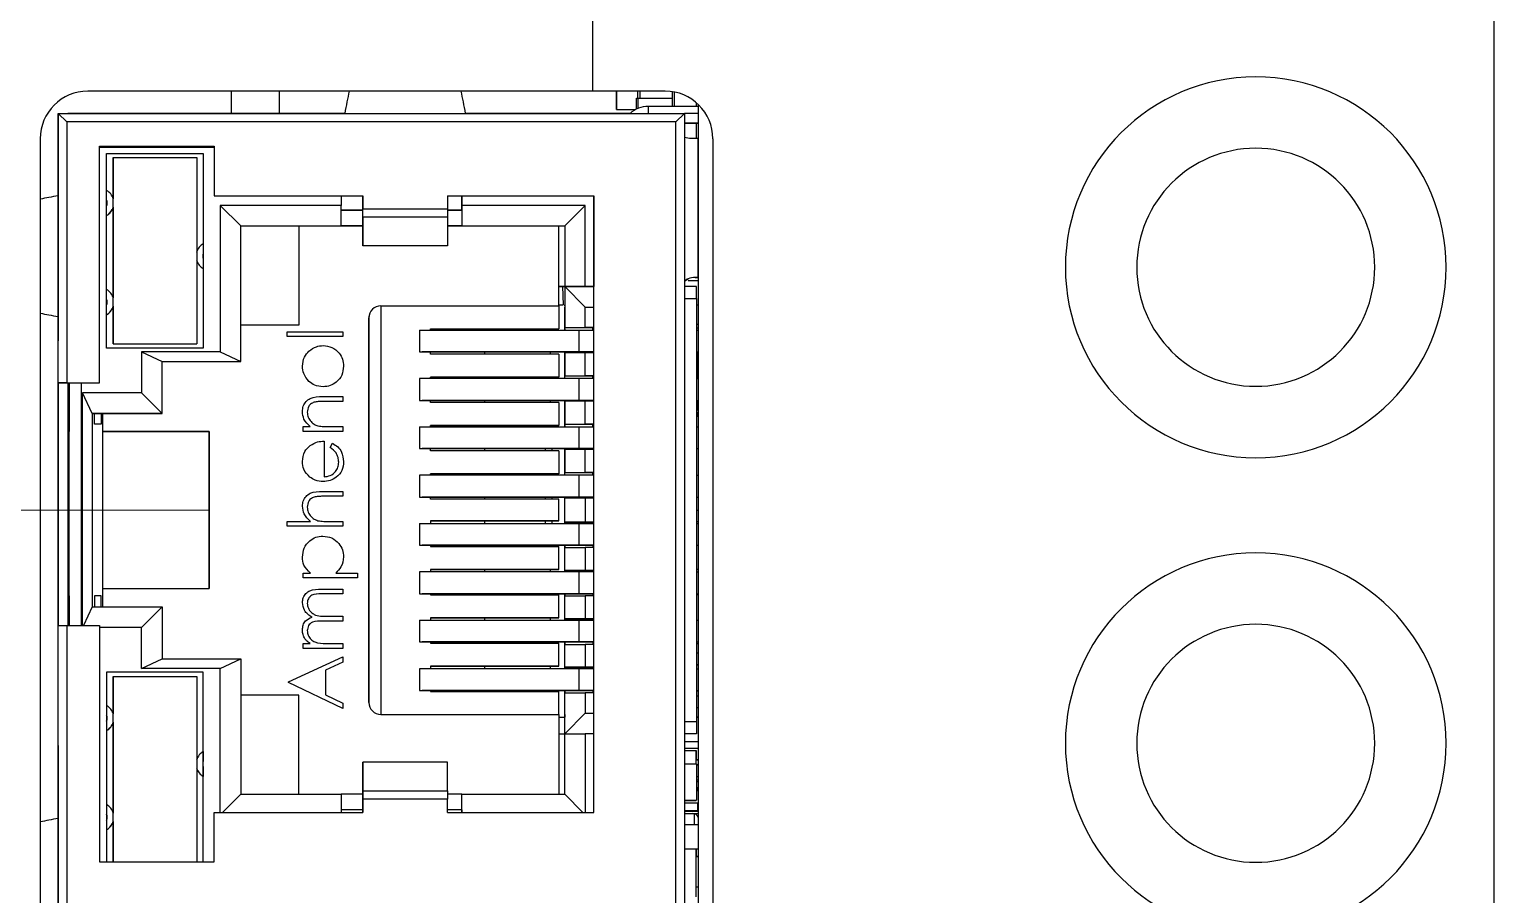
# Model space of a CAD drawing. Header units: millimetres. Extents: x 30 to 188, y 44 to 252.
# Drawn here: x 156.83 to 187.6, y 168.28 to 186.46 of the extents above; entities that cross this region are included whole.
import ezdxf

# ---------------------------------------------------------------- set-up
doc = ezdxf.new("R2010")
doc.units = ezdxf.units.MM

msp = doc.modelspace()

# ---------------------------------------------------------------- linework, layer by layer
at = {"color": 7, "linetype": 'Continuous', "lineweight": 25}
for p, q in [((187.596, 236.456), (187.596, 116.456)), ((168.667, 185.156), (168.667, 210.881)), ((168.667, 185.156), (158.056, 185.156)), ((162.076, 185.156), (162.076, 184.687)), ((170.188, 185.156), (168.667, 185.156)), ((169.166, 185.156), (169.166, 184.771)), ((169.166, 184.771), (169.166, 185.156)), ((169.586, 184.781), (169.586, 185.006)), ((169.586, 185.006), (169.616, 185.006)), ((169.616, 185.006), (169.616, 185.156)), ((169.616, 185.006), (170.336, 185.006)), ((170.336, 185.145), (170.336, 184.837)), ((157.434, 179.032), (157.434, 184.687)), ((157.434, 184.687), (157.612, 184.509)), ((157.434, 184.687), (170.592, 184.687)), ((157.434, 184.687), (157.434, 183.036)), ((157.434, 184.687), (157.434, 184.687)), ((163.454, 184.687), (157.638, 184.687)), ((157.663, 184.687), (157.663, 184.687)), ((163.073, 184.687), (163.454, 184.687)), ((163.454, 184.687), (163.454, 184.687)), ((165.994, 184.687), (166.578, 184.687)), ((169.449, 184.687), (165.994, 184.687)), ((169.166, 184.771), (169.166, 184.771)), ((169.166, 184.771), (169.566, 184.771)), ((169.166, 184.771), (169.566, 184.771)), ((170.886, 184.837), (169.83, 184.837)), ((170.414, 184.509), (170.592, 184.687)), ((170.592, 184.687), (170.592, 136.783)), ((170.886, 184.687), (170.592, 184.687)), ((170.886, 136.535), (170.886, 184.873)), ((157.612, 184.509), (157.612, 179.032)), ((170.414, 184.509), (157.612, 184.509)), ((170.414, 136.96), (170.414, 184.509)), ((170.592, 184.484), (170.886, 184.484)), ((170.886, 184.484), (170.592, 184.484)), ((170.592, 184.484), (170.886, 184.484)), ((170.592, 184.484), (170.592, 184.484)), ((170.592, 184.484), (170.592, 184.484)), ((157.056, 184.156), (157.056, 137.251)), ((170.592, 184.19), (170.701, 184.166)), ((170.871, 184.166), (170.886, 184.166)), ((171.188, 184.156), (171.188, 137.251)), ((158.298, 184.001), (160.711, 184.001)), ((158.298, 179.032), (158.298, 184.001)), ((158.298, 184.001), (160.711, 184.001)), ((160.711, 183.976), (158.298, 183.976)), ((158.45, 183.849), (160.482, 183.849)), ((158.45, 179.759), (158.45, 183.849)), ((158.45, 183.849), (160.482, 183.849)), ((158.59, 183.76), (158.59, 182.895)), ((158.59, 183.76), (158.59, 183.76)), ((158.59, 183.76), (160.343, 183.76)), ((160.482, 183.849), (160.482, 179.759)), ((160.482, 183.849), (160.482, 181.954)), ((160.482, 183.849), (160.482, 183.849)), ((160.711, 184.001), (160.711, 182.96)), ((160.711, 184.001), (160.711, 184.001)), ((160.711, 184.001), (160.711, 183.976)), ((160.711, 183.976), (160.711, 182.96)), ((157.434, 183.442), (157.434, 182.96)), ((157.434, 182.96), (157.434, 183.442)), ((157.434, 182.96), (157.434, 183.036)), ((157.434, 182.96), (157.434, 180.42)), ((157.434, 180.463), (157.434, 182.916)), ((160.711, 182.96), (163.835, 182.96)), ((160.711, 182.96), (163.378, 182.96)), ((160.711, 182.96), (160.711, 182.96)), ((163.378, 182.96), (163.835, 182.96)), ((163.378, 182.96), (163.378, 182.757)), ((163.835, 182.96), (163.835, 182.683)), ((163.835, 182.96), (163.835, 182.96)), ((163.835, 182.706), (163.835, 182.96)), ((165.613, 182.96), (168.687, 182.96)), ((165.613, 182.96), (165.613, 182.683)), ((165.613, 182.96), (165.918, 182.96)), ((165.918, 182.96), (168.687, 182.96)), ((165.918, 182.96), (165.918, 182.757)), ((165.918, 182.655), (165.918, 182.96)), ((168.687, 170.006), (168.687, 182.96)), ((168.687, 182.96), (168.687, 181.055)), ((168.687, 182.96), (168.687, 182.96)), ((158.571, 182.671), (158.571, 182.671)), ((158.59, 182.72), (158.59, 180.812)), ((163.378, 182.757), (160.838, 182.757)), ((160.838, 182.757), (160.838, 179.683)), ((161.27, 182.325), (160.838, 182.757)), ((163.378, 182.325), (163.378, 182.757)), ((163.835, 182.655), (163.378, 182.655)), ((163.378, 182.655), (163.835, 182.655)), ((163.835, 182.671), (163.835, 182.706)), ((163.835, 182.683), (165.613, 182.683)), ((163.835, 182.506), (163.835, 182.683)), ((163.835, 182.655), (163.835, 182.671)), ((163.835, 182.108), (163.835, 182.655)), ((163.835, 182.655), (163.835, 182.655)), ((163.835, 182.506), (163.835, 181.906)), ((165.613, 182.506), (163.835, 182.506)), ((165.613, 182.683), (165.613, 182.506)), ((165.918, 182.655), (165.613, 182.655)), ((165.613, 182.655), (165.918, 182.655)), ((165.613, 182.506), (165.613, 181.906)), ((168.509, 182.757), (165.918, 182.757)), ((165.918, 182.757), (165.918, 182.325)), ((165.918, 182.655), (165.918, 182.325)), ((165.918, 182.655), (165.918, 182.655)), ((168.077, 182.325), (168.509, 182.757)), ((168.509, 181.055), (168.509, 182.757)), ((161.27, 179.48), (161.27, 182.325)), ((161.27, 182.325), (163.378, 182.325)), ((161.27, 182.325), (162.489, 182.325)), ((162.489, 182.325), (163.835, 182.325)), ((162.489, 182.325), (162.489, 180.242)), ((163.835, 182.325), (163.378, 182.325)), ((163.378, 182.325), (163.378, 182.325)), ((165.613, 182.325), (167.95, 182.325)), ((165.918, 182.325), (165.613, 182.325)), ((165.918, 182.325), (168.077, 182.325)), ((165.918, 182.325), (165.918, 182.325)), ((167.95, 182.325), (168.077, 182.325)), ((167.95, 180.648), (167.95, 182.325)), ((168.077, 182.325), (168.077, 181.055)), ((168.077, 182.325), (168.077, 182.325)), ((168.077, 182.325), (168.077, 181.055)), ((170.592, 182.409), (170.592, 182.35)), ((163.835, 181.906), (163.835, 182.108)), ((165.613, 181.906), (163.835, 181.906)), ((160.362, 181.826), (160.362, 181.826)), ((160.482, 181.753), (160.482, 181.626)), ((160.482, 181.426), (160.482, 179.759)), ((160.482, 181.426), (160.482, 181.426)), ((170.82, 181.245), (170.871, 181.245)), ((170.886, 181.245), (170.871, 181.245)), ((170.871, 181.245), (170.886, 181.245)), ((167.95, 181.054), (168.077, 181.054)), ((168.077, 181.054), (167.95, 181.054)), ((167.95, 180.648), (167.95, 181.054)), ((168.077, 181.055), (168.687, 181.055)), ((168.077, 181.055), (168.077, 181.055)), ((168.077, 181.055), (168.509, 181.055)), ((168.077, 181.055), (168.077, 181.054)), ((168.077, 181.054), (168.077, 180.646)), ((168.077, 181.054), (168.077, 181.054)), ((168.077, 181.053), (168.077, 181.054)), ((168.077, 181.053), (168.509, 180.621)), ((168.077, 181.053), (168.077, 180.19)), ((168.687, 181.053), (168.077, 181.053)), ((168.687, 181.055), (168.509, 181.055)), ((168.621, 181.055), (168.621, 181.053)), ((168.687, 181.055), (168.621, 181.055)), ((168.687, 181.055), (168.621, 181.055)), ((168.687, 180.621), (168.687, 181.055)), ((170.592, 181.162), (170.667, 181.207)), ((170.846, 181.053), (170.592, 181.053)), ((170.673, 181.179), (170.886, 181.179)), ((170.846, 180.799), (170.846, 181.053)), ((158.59, 180.638), (158.59, 179.848)), ((164.216, 180.648), (164.216, 172.063)), ((164.216, 180.648), (167.95, 180.648)), ((167.95, 180.667), (168.041, 180.67)), ((167.95, 180.666), (168.041, 180.67)), ((167.95, 180.648), (167.95, 180.166)), ((168.041, 180.67), (168.041, 180.67)), ((168.077, 180.671), (168.077, 180.621)), ((168.077, 180.646), (168.077, 180.671)), ((168.077, 180.646), (168.077, 180.646)), ((168.077, 180.138), (168.077, 180.621)), ((168.509, 180.19), (168.509, 180.621)), ((168.509, 180.621), (168.687, 180.621)), ((168.687, 180.19), (168.687, 180.621)), ((170.846, 180.799), (170.846, 171.911)), ((170.846, 180.671), (170.886, 180.671)), ((170.846, 180.671), (170.886, 180.671)), ((157.434, 179.912), (157.434, 180.42)), ((157.434, 180.42), (157.434, 179.912)), ((157.434, 170.336), (157.434, 180.42)), ((158.571, 180.588), (158.571, 180.588)), ((163.962, 172.317), (163.962, 180.394)), ((163.962, 180.394), (163.962, 180.394)), ((163.962, 180.394), (163.962, 172.317)), ((163.989, 180.508), (163.989, 180.508)), ((162.489, 180.242), (161.27, 180.242)), ((162.489, 180.242), (161.27, 180.242)), ((162.243, 180.001), (162.243, 180.103)), ((162.243, 180.103), (163.415, 180.103)), ((162.489, 180.242), (162.489, 180.242)), ((163.415, 180.103), (163.415, 180.001)), ((165.023, 180.138), (165.023, 179.681)), ((165.023, 180.138), (168.378, 180.138)), ((165.258, 180.166), (167.95, 180.166)), ((165.258, 180.138), (165.258, 180.166)), ((165.258, 180.166), (167.95, 180.166)), ((166.397, 180.138), (166.397, 180.166)), ((167.775, 180.138), (167.775, 180.166)), ((167.95, 180.166), (167.95, 180.166)), ((168.077, 180.19), (168.509, 180.19)), ((168.077, 180.19), (168.664, 180.19)), ((168.077, 180.19), (168.077, 180.19)), ((168.077, 180.138), (168.077, 180.19)), ((168.077, 180.165), (168.077, 180.165)), ((168.077, 180.165), (168.077, 180.138)), ((168.077, 180.138), (168.077, 180.165)), ((168.378, 179.681), (168.378, 180.138)), ((168.378, 180.138), (168.691, 180.138)), ((168.687, 180.19), (168.509, 180.19)), ((168.664, 180.19), (168.687, 180.19)), ((168.687, 179.657), (168.687, 180.19)), ((170.886, 180.256), (170.846, 180.256)), ((170.846, 180.181), (170.886, 180.181)), ((170.846, 180.138), (170.886, 180.138)), ((160.482, 179.759), (158.45, 179.759)), ((158.59, 179.848), (158.59, 179.848)), ((158.59, 179.848), (160.343, 179.848)), ((158.59, 179.848), (160.343, 179.848)), ((160.343, 179.848), (160.343, 179.848)), ((163.415, 180.001), (162.243, 180.001)), ((160.838, 179.683), (159.187, 179.683)), ((159.187, 179.683), (159.187, 178.82)), ((159.187, 179.683), (159.619, 179.48)), ((159.619, 178.388), (159.619, 179.48)), ((159.619, 179.48), (161.27, 179.48)), ((159.619, 179.48), (161.27, 179.48)), ((160.838, 179.683), (161.27, 179.48)), ((162.604, 179.564), (162.604, 179.564)), ((165.023, 179.681), (165.258, 179.681)), ((165.023, 179.681), (168.378, 179.681)), ((168.687, 179.681), (165.081, 179.681)), ((165.258, 179.632), (165.258, 179.681)), ((167.95, 179.632), (165.258, 179.632)), ((166.397, 179.632), (166.397, 179.681)), ((167.775, 179.632), (167.775, 179.681)), ((167.95, 179.632), (167.95, 179.15)), ((168.077, 179.681), (168.077, 179.631)), ((168.077, 179.631), (168.077, 179.681)), ((168.077, 179.12), (168.077, 179.681)), ((168.077, 179.657), (168.077, 179.681)), ((168.077, 179.657), (168.077, 179.174)), ((168.509, 179.657), (168.077, 179.657)), ((168.077, 179.657), (168.077, 179.657)), ((168.077, 179.631), (168.077, 179.631)), ((168.378, 179.681), (168.687, 179.681)), ((168.509, 179.174), (168.509, 179.657)), ((168.687, 179.657), (168.509, 179.657)), ((168.687, 179.174), (168.687, 179.657)), ((170.846, 179.681), (170.886, 179.681)), ((170.846, 179.681), (170.886, 179.681)), ((170.846, 179.656), (170.871, 179.656)), ((170.846, 179.656), (170.856, 179.656)), ((170.846, 179.656), (170.871, 179.656)), ((170.856, 179.656), (170.871, 179.656)), ((170.856, 179.156), (170.856, 179.656)), ((170.871, 179.656), (170.871, 179.656)), ((170.886, 179.656), (170.871, 179.656)), ((170.871, 179.656), (170.886, 179.656)), ((170.871, 179.656), (170.871, 179.156)), ((170.871, 179.631), (170.886, 179.631)), ((170.871, 179.631), (170.886, 179.631)), ((163.388, 179.184), (163.388, 179.184)), ((165.023, 179.12), (165.023, 178.66)), ((168.378, 179.12), (165.023, 179.12)), ((165.258, 179.15), (167.95, 179.15)), ((165.258, 179.12), (165.258, 179.15)), ((167.95, 179.15), (165.258, 179.15)), ((166.397, 179.12), (166.397, 179.15)), ((167.775, 179.12), (167.775, 179.15)), ((167.95, 179.15), (167.95, 179.15)), ((168.077, 179.174), (168.509, 179.174)), ((168.077, 179.174), (168.664, 179.174)), ((168.077, 179.174), (168.077, 179.174)), ((168.077, 179.12), (168.077, 179.174)), ((168.378, 178.66), (168.378, 179.12)), ((168.691, 179.12), (168.378, 179.12)), ((168.687, 179.174), (168.509, 179.174)), ((168.664, 179.174), (168.687, 179.174)), ((168.687, 178.641), (168.687, 179.174)), ((170.846, 179.156), (170.871, 179.156)), ((170.846, 179.12), (170.886, 179.12)), ((170.886, 179.256), (170.871, 179.256)), ((170.871, 179.181), (170.886, 179.181)), ((170.871, 179.156), (170.886, 179.156)), ((157.434, 179.032), (157.638, 179.032)), ((157.612, 179.032), (157.434, 179.032)), ((157.434, 179.032), (157.434, 173.934)), ((157.612, 179.032), (158.298, 179.032)), ((157.638, 179.032), (157.917, 179.032)), ((157.638, 179.032), (157.638, 173.934)), ((157.663, 173.934), (157.663, 179.032)), ((157.663, 178.159), (157.663, 179.032)), ((157.663, 179.032), (157.663, 178.159)), ((157.663, 179.032), (157.663, 178.007)), ((157.917, 179.032), (158.298, 179.032)), ((157.917, 179.032), (157.917, 173.934)), ((157.942, 173.934), (157.942, 178.82)), ((158.146, 178.388), (157.942, 178.82)), ((159.187, 178.82), (157.942, 178.82)), ((158.298, 179.032), (158.298, 179.032)), ((159.619, 178.388), (159.187, 178.82)), ((162.988, 178.74), (163.415, 178.74)), ((163.415, 178.638), (163.022, 178.638)), ((163.415, 178.74), (163.415, 178.638)), ((165.023, 178.66), (165.258, 178.66)), ((165.023, 178.66), (168.378, 178.66)), ((168.687, 178.66), (165.081, 178.66)), ((165.258, 178.616), (165.258, 178.66)), ((167.95, 178.616), (165.258, 178.616)), ((166.397, 178.616), (166.397, 178.66)), ((167.775, 178.616), (167.775, 178.66)), ((167.95, 178.616), (167.95, 178.134)), ((168.077, 178.106), (168.077, 178.66)), ((168.077, 178.641), (168.077, 178.66)), ((168.077, 178.641), (168.077, 178.158)), ((168.509, 178.641), (168.077, 178.641)), ((168.077, 178.641), (168.077, 178.641)), ((168.378, 178.66), (168.687, 178.66)), ((168.509, 178.158), (168.509, 178.641)), ((168.687, 178.641), (168.509, 178.641)), ((168.687, 178.158), (168.687, 178.641)), ((170.846, 178.66), (170.886, 178.66)), ((170.846, 178.66), (170.886, 178.66)), ((170.846, 178.631), (170.886, 178.631)), ((170.856, 178.486), (170.856, 178.456)), ((170.886, 178.486), (170.856, 178.486)), ((157.663, 178.159), (157.663, 178.159)), ((158.146, 178.388), (158.146, 174.324)), ((158.146, 178.388), (159.619, 178.388)), ((158.196, 178.388), (158.146, 178.388)), ((158.196, 178.159), (158.196, 178.388)), ((159.619, 178.388), (158.196, 178.388)), ((158.338, 178.159), (158.196, 178.159)), ((158.338, 178.388), (158.338, 178.159)), ((158.374, 174.324), (158.374, 178.388)), ((168.077, 178.158), (168.509, 178.158)), ((168.077, 178.158), (168.664, 178.158)), ((168.077, 178.158), (168.077, 178.158)), ((168.077, 178.106), (168.077, 178.158)), ((168.687, 178.158), (168.509, 178.158)), ((168.664, 178.158), (168.687, 178.158)), ((168.687, 177.625), (168.687, 178.158)), ((170.856, 178.456), (170.846, 178.456)), ((170.846, 178.456), (170.856, 178.456)), ((170.846, 178.406), (170.871, 178.406)), ((170.846, 178.331), (170.886, 178.331)), ((170.856, 178.456), (170.856, 178.456)), ((170.871, 178.391), (170.871, 178.406)), ((170.871, 178.391), (170.886, 178.391)), ((157.663, 174.705), (157.663, 178.007)), ((157.663, 178.007), (157.663, 178.007)), ((160.609, 178.007), (158.374, 178.007)), ((158.374, 178.007), (160.609, 178.007)), ((160.609, 178.007), (160.609, 178.007)), ((160.609, 174.705), (160.609, 178.007)), ((160.609, 178.007), (160.609, 174.705)), ((162.58, 178.008), (162.58, 178.11)), ((162.58, 178.11), (162.73, 178.11)), ((163.415, 178.008), (162.58, 178.008)), ((163.113, 178.11), (163.415, 178.11)), ((163.415, 178.11), (163.415, 178.008)), ((165.023, 178.106), (165.023, 177.649)), ((165.023, 178.106), (168.378, 178.106)), ((165.258, 178.134), (167.95, 178.134)), ((165.258, 178.106), (165.258, 178.134)), ((167.95, 178.134), (165.258, 178.134)), ((166.397, 178.106), (166.397, 178.134)), ((167.775, 178.106), (167.775, 178.134)), ((167.95, 178.134), (167.95, 178.134)), ((168.077, 178.133), (168.077, 178.133)), ((168.077, 178.133), (168.077, 178.106)), ((168.077, 178.106), (168.077, 178.133)), ((168.378, 177.649), (168.378, 178.106)), ((168.378, 178.106), (168.691, 178.106)), ((170.846, 178.106), (170.886, 178.106)), ((163.019, 177.803), (163.019, 177.055)), ((163.151, 177.667), (163.199, 177.759)), ((165.023, 177.649), (165.258, 177.649)), ((165.023, 177.649), (168.378, 177.649)), ((168.687, 177.649), (165.081, 177.649)), ((165.258, 177.6), (165.258, 177.649)), ((167.95, 177.6), (165.258, 177.6)), ((166.397, 177.6), (166.397, 177.649)), ((167.673, 177.6), (167.673, 177.649)), ((167.814, 177.6), (167.814, 177.649)), ((167.95, 177.6), (167.95, 177.118)), ((168.077, 177.649), (168.077, 177.599)), ((168.077, 177.599), (168.077, 177.649)), ((168.077, 177.088), (168.077, 177.649)), ((168.077, 177.088), (168.077, 177.649)), ((168.077, 177.625), (168.077, 177.649)), ((168.077, 177.625), (168.077, 177.142)), ((168.509, 177.625), (168.077, 177.625)), ((168.077, 177.625), (168.077, 177.625)), ((168.077, 177.599), (168.077, 177.599)), ((168.378, 177.649), (168.687, 177.649)), ((168.509, 177.142), (168.509, 177.625)), ((168.687, 177.625), (168.509, 177.625)), ((168.687, 177.142), (168.687, 177.625)), ((170.846, 177.649), (170.886, 177.649)), ((170.846, 177.649), (170.886, 177.649)), ((163.389, 177.181), (163.389, 177.181)), ((165.023, 177.088), (165.023, 176.628)), ((168.378, 177.088), (165.023, 177.088)), ((165.258, 177.118), (167.95, 177.118)), ((165.258, 177.088), (165.258, 177.118)), ((167.95, 177.118), (165.258, 177.118)), ((166.397, 177.088), (166.397, 177.118)), ((167.673, 177.088), (167.673, 177.118)), ((167.814, 177.088), (167.814, 177.118)), ((167.95, 177.118), (167.95, 177.118)), ((168.077, 177.142), (168.509, 177.142)), ((168.077, 177.142), (168.664, 177.142)), ((168.077, 177.142), (168.077, 177.142)), ((168.077, 177.088), (168.077, 177.142)), ((168.378, 176.628), (168.378, 177.088)), ((168.691, 177.088), (168.378, 177.088)), ((168.687, 177.142), (168.509, 177.142)), ((168.664, 177.142), (168.687, 177.142)), ((168.687, 176.609), (168.687, 177.142)), ((170.846, 177.088), (170.886, 177.088)), ((162.988, 176.747), (163.415, 176.747)), ((163.415, 176.645), (163.022, 176.645)), ((163.415, 176.747), (163.415, 176.645)), ((165.023, 176.628), (165.258, 176.628)), ((165.023, 176.628), (168.378, 176.628)), ((168.687, 176.628), (165.081, 176.628)), ((165.258, 176.584), (165.258, 176.628)), ((166.397, 176.584), (166.397, 176.628)), ((167.673, 176.584), (167.673, 176.628)), ((167.814, 176.584), (167.814, 176.628)), ((168.077, 176.074), (168.077, 176.628)), ((168.077, 176.074), (168.077, 176.628)), ((168.077, 176.609), (168.077, 176.628)), ((168.378, 176.628), (168.687, 176.628)), ((170.846, 176.628), (170.886, 176.628)), ((170.846, 176.628), (170.886, 176.628)), ((162.597, 176.577), (162.597, 176.577)), ((167.95, 176.584), (165.258, 176.584)), ((167.95, 176.127), (167.95, 176.584)), ((168.077, 176.101), (168.077, 176.609)), ((168.509, 176.609), (168.077, 176.609)), ((168.077, 176.609), (168.077, 176.609)), ((168.509, 176.609), (168.509, 176.101)), ((168.687, 176.609), (168.509, 176.609)), ((168.687, 176.101), (168.687, 176.609)), ((170.846, 176.351), (170.886, 176.351)), ((170.846, 176.351), (170.886, 176.351)), ((162.243, 176.015), (162.243, 176.117)), ((162.243, 176.117), (162.738, 176.117)), ((163.415, 176.015), (162.243, 176.015)), ((163.113, 176.117), (163.415, 176.117)), ((163.415, 176.117), (163.415, 176.015)), ((165.023, 176.074), (165.023, 175.617)), ((165.023, 176.074), (168.378, 176.074)), ((167.95, 176.127), (165.258, 176.127)), ((165.258, 176.127), (165.258, 176.074)), ((165.258, 176.127), (167.95, 176.127)), ((166.397, 176.074), (166.397, 176.127)), ((167.673, 176.074), (167.673, 176.127)), ((167.814, 176.074), (167.814, 176.127)), ((167.95, 176.127), (167.95, 176.127)), ((168.509, 176.101), (168.077, 176.101)), ((168.585, 176.101), (168.077, 176.101)), ((168.077, 176.101), (168.077, 176.101)), ((168.077, 176.101), (168.664, 176.101)), ((168.077, 176.101), (168.077, 176.101)), ((168.077, 176.101), (168.077, 176.074)), ((168.077, 176.074), (168.077, 176.101)), ((168.077, 176.101), (168.077, 176.074)), ((168.378, 175.617), (168.378, 176.074)), ((168.378, 176.074), (168.691, 176.074)), ((168.687, 176.101), (168.509, 176.101)), ((168.585, 176.101), (168.687, 176.101)), ((168.664, 176.101), (168.687, 176.101)), ((168.687, 175.567), (168.687, 176.101)), ((170.886, 176.106), (170.846, 176.106)), ((170.846, 176.074), (170.886, 176.074)), ((165.023, 175.617), (165.258, 175.617)), ((165.023, 175.617), (168.378, 175.617)), ((168.687, 175.617), (165.081, 175.617)), ((165.258, 175.617), (165.258, 175.594)), ((165.258, 175.594), (167.95, 175.594)), ((166.397, 175.594), (166.397, 175.617)), ((167.775, 175.594), (167.775, 175.617)), ((167.95, 175.111), (167.95, 175.594)), ((168.077, 175.617), (168.077, 175.567)), ((168.077, 175.567), (168.077, 175.617)), ((168.077, 175.056), (168.077, 175.617)), ((168.077, 175.617), (168.077, 175.567)), ((168.077, 175.085), (168.077, 175.567)), ((168.077, 175.567), (168.509, 175.567)), ((168.077, 175.567), (168.077, 175.567)), ((168.077, 175.567), (168.077, 175.567)), ((168.378, 175.617), (168.687, 175.617)), ((168.509, 175.567), (168.509, 175.085)), ((168.687, 175.567), (168.509, 175.567)), ((168.687, 175.085), (168.687, 175.567)), ((170.846, 175.617), (170.886, 175.617)), ((170.846, 175.617), (170.886, 175.617)), ((167.95, 175.111), (165.258, 175.111)), ((165.258, 175.111), (165.258, 175.056)), ((165.258, 175.111), (167.95, 175.111)), ((166.397, 175.056), (166.397, 175.111)), ((167.775, 175.056), (167.775, 175.111)), ((167.95, 175.111), (167.95, 175.111)), ((168.077, 175.085), (168.664, 175.085)), ((168.077, 175.085), (168.077, 175.085)), ((168.509, 175.085), (168.077, 175.085)), ((168.077, 175.085), (168.077, 175.056)), ((168.687, 175.085), (168.509, 175.085)), ((168.664, 175.085), (168.687, 175.085)), ((168.687, 174.551), (168.687, 175.085)), ((170.886, 175.106), (170.846, 175.106)), ((162.58, 174.93), (162.58, 175.033)), ((162.58, 175.033), (162.734, 175.033)), ((163.723, 174.93), (162.58, 174.93)), ((163.264, 175.033), (163.723, 175.033)), ((163.723, 175.033), (163.723, 174.93)), ((165.023, 175.056), (165.023, 174.596)), ((168.378, 175.056), (165.023, 175.056)), ((168.378, 174.596), (168.378, 175.056)), ((168.691, 175.056), (168.378, 175.056)), ((170.846, 175.056), (170.886, 175.056)), ((157.663, 173.934), (157.663, 174.705)), ((157.663, 174.705), (157.663, 174.705)), ((157.663, 173.934), (157.663, 174.552)), ((157.663, 174.552), (157.663, 174.552)), ((157.663, 174.552), (157.663, 173.934)), ((158.338, 174.552), (158.196, 174.552)), ((158.196, 174.552), (158.196, 174.324)), ((158.338, 174.552), (158.196, 174.552)), ((158.338, 174.324), (158.338, 174.552)), ((158.374, 174.705), (160.609, 174.705)), ((162.594, 174.541), (162.594, 174.541)), ((163.415, 174.593), (162.962, 174.593)), ((162.963, 174.696), (163.415, 174.696)), ((163.415, 174.696), (163.415, 174.593)), ((165.023, 174.596), (165.258, 174.596)), ((165.023, 174.596), (168.378, 174.596)), ((168.687, 174.596), (165.081, 174.596)), ((165.258, 174.596), (165.258, 174.578)), ((165.258, 174.578), (167.95, 174.578)), ((166.397, 174.578), (166.397, 174.596)), ((167.775, 174.578), (167.775, 174.596)), ((167.95, 174.095), (167.95, 174.578)), ((168.077, 174.042), (168.077, 174.596)), ((168.077, 174.596), (168.077, 174.551)), ((168.077, 174.069), (168.077, 174.551)), ((168.077, 174.551), (168.509, 174.551)), ((168.077, 174.551), (168.077, 174.551)), ((168.378, 174.596), (168.687, 174.596)), ((168.509, 174.551), (168.509, 174.069)), ((168.687, 174.551), (168.509, 174.551)), ((168.687, 174.069), (168.687, 174.551)), ((170.846, 174.596), (170.886, 174.596)), ((170.846, 174.596), (170.886, 174.596)), ((170.846, 174.581), (170.886, 174.581)), ((158.146, 174.324), (157.962, 173.934)), ((158.146, 174.324), (159.619, 174.324)), ((159.619, 174.324), (159.187, 173.892)), ((159.619, 174.324), (159.619, 173.232)), ((157.434, 163.284), (157.434, 173.934)), ((157.434, 173.934), (157.612, 173.934)), ((157.612, 173.934), (157.612, 163.284)), ((157.612, 173.934), (158.298, 173.934)), ((158.298, 173.934), (158.298, 168.964)), ((159.187, 173.892), (158.298, 173.892)), ((159.187, 173.028), (159.187, 173.892)), ((163.415, 174.022), (162.99, 174.022)), ((163.09, 174.124), (163.415, 174.124)), ((163.415, 174.124), (163.415, 174.022)), ((165.023, 174.042), (165.023, 173.585)), ((165.023, 174.042), (168.378, 174.042)), ((167.95, 174.095), (165.258, 174.095)), ((165.258, 174.095), (165.258, 174.042)), ((165.258, 174.095), (167.95, 174.095)), ((166.397, 174.042), (166.397, 174.095)), ((167.775, 174.042), (167.775, 174.095)), ((167.95, 174.095), (167.95, 174.095)), ((168.509, 174.069), (168.077, 174.069)), ((168.585, 174.069), (168.077, 174.069)), ((168.077, 174.069), (168.077, 174.069)), ((168.077, 174.069), (168.664, 174.069)), ((168.077, 174.069), (168.077, 174.069)), ((168.077, 174.069), (168.077, 174.042)), ((168.077, 174.042), (168.077, 174.069)), ((168.077, 174.069), (168.077, 174.042)), ((168.378, 173.585), (168.378, 174.042)), ((168.378, 174.042), (168.691, 174.042)), ((168.687, 174.069), (168.509, 174.069)), ((168.585, 174.069), (168.687, 174.069)), ((168.664, 174.069), (168.687, 174.069)), ((168.687, 173.535), (168.687, 174.069)), ((170.846, 174.042), (170.886, 174.042)), ((162.58, 173.45), (162.58, 173.553)), ((162.58, 173.553), (162.725, 173.553)), ((163.064, 173.553), (163.415, 173.553)), ((163.415, 173.553), (163.415, 173.45)), ((165.023, 173.585), (165.258, 173.585)), ((165.023, 173.585), (168.378, 173.585)), ((168.687, 173.585), (165.081, 173.585)), ((165.258, 173.585), (165.258, 173.562)), ((165.258, 173.562), (167.95, 173.562)), ((166.397, 173.562), (166.397, 173.585)), ((167.775, 173.562), (167.775, 173.585)), ((167.95, 173.079), (167.95, 173.562)), ((168.077, 173.585), (168.077, 173.535)), ((168.077, 173.535), (168.077, 173.585)), ((168.077, 173.024), (168.077, 173.585)), ((168.077, 173.585), (168.077, 173.535)), ((168.378, 173.585), (168.687, 173.585)), ((170.846, 173.585), (170.886, 173.585)), ((170.846, 173.585), (170.886, 173.585)), ((170.846, 173.556), (170.886, 173.556)), ((162.272, 172.747), (163.415, 173.274)), ((163.415, 173.45), (162.58, 173.45)), ((163.415, 173.274), (163.415, 173.163)), ((168.077, 173.053), (168.077, 173.535)), ((168.077, 173.535), (168.509, 173.535)), ((168.077, 173.535), (168.077, 173.535)), ((168.077, 173.535), (168.077, 173.535)), ((168.509, 173.535), (168.509, 173.053)), ((168.687, 173.535), (168.509, 173.535)), ((168.687, 173.053), (168.687, 173.535)), ((170.846, 173.356), (170.886, 173.356)), ((160.482, 172.952), (158.45, 172.952)), ((158.45, 172.952), (158.45, 168.964)), ((160.482, 172.952), (158.45, 172.952)), ((159.187, 173.028), (159.619, 173.232)), ((160.838, 173.028), (159.187, 173.028)), ((159.619, 173.232), (161.27, 173.232)), ((160.482, 168.964), (160.482, 172.952)), ((160.482, 171.286), (160.482, 172.952)), ((160.482, 172.952), (160.482, 172.952)), ((160.838, 173.028), (161.27, 173.232)), ((160.838, 170.006), (160.838, 173.028)), ((161.27, 173.232), (161.27, 170.387)), ((163.415, 173.163), (163.049, 172.994)), ((163.049, 172.994), (163.049, 172.476)), ((165.023, 173.024), (165.023, 172.564)), ((168.378, 173.024), (165.023, 173.024)), ((167.95, 173.079), (165.258, 173.079)), ((165.258, 173.079), (165.258, 173.024)), ((165.258, 173.079), (167.95, 173.079)), ((166.397, 173.024), (166.397, 173.079)), ((167.775, 173.024), (167.775, 173.079)), ((167.95, 173.079), (167.95, 173.079)), ((168.509, 173.053), (168.077, 173.053)), ((168.077, 173.053), (168.664, 173.053)), ((168.077, 173.053), (168.077, 173.053)), ((168.077, 173.053), (168.077, 173.024)), ((168.378, 172.564), (168.378, 173.024)), ((168.691, 173.024), (168.378, 173.024)), ((168.687, 173.053), (168.509, 173.053)), ((168.664, 173.053), (168.687, 173.053)), ((168.687, 172.519), (168.687, 173.053)), ((170.846, 173.106), (170.886, 173.106)), ((170.886, 173.106), (170.846, 173.106)), ((170.846, 173.024), (170.886, 173.024)), ((158.59, 172.863), (158.59, 172.074)), ((158.59, 172.863), (158.59, 172.863)), ((158.59, 172.863), (160.343, 172.863)), ((162.272, 172.732), (162.272, 172.747)), ((163.415, 172.19), (162.272, 172.732)), ((162.489, 172.47), (161.27, 172.47)), ((162.489, 170.387), (162.489, 172.47)), ((163.049, 172.476), (163.415, 172.302)), ((163.962, 172.317), (163.962, 172.317)), ((165.023, 172.564), (165.258, 172.564)), ((165.023, 172.564), (168.378, 172.564)), ((168.687, 172.564), (165.081, 172.564)), ((165.258, 172.564), (165.258, 172.546)), ((165.258, 172.546), (167.95, 172.546)), ((166.397, 172.546), (166.397, 172.564)), ((167.775, 172.546), (167.775, 172.564)), ((167.95, 172.063), (167.95, 172.546)), ((168.077, 172.089), (168.077, 172.564)), ((168.077, 172.564), (168.077, 172.519)), ((168.077, 172.519), (168.509, 172.519)), ((168.077, 171.657), (168.077, 172.519)), ((168.077, 172.519), (168.077, 172.519)), ((168.378, 172.564), (168.687, 172.564)), ((168.509, 172.519), (168.509, 172.089)), ((168.687, 172.519), (168.509, 172.519)), ((168.687, 172.089), (168.687, 172.519)), ((170.846, 172.564), (170.886, 172.564)), ((170.846, 172.564), (170.886, 172.564)), ((170.846, 172.556), (170.886, 172.556)), ((170.846, 172.456), (170.886, 172.456)), ((163.415, 172.302), (163.415, 172.19)), ((164.216, 172.063), (164.216, 172.063)), ((164.216, 172.063), (167.95, 172.063)), ((164.216, 172.063), (167.95, 172.063)), ((167.95, 172.063), (167.95, 172.063)), ((167.95, 172.063), (167.95, 170.387)), ((168.077, 171.657), (168.509, 172.089)), ((168.077, 172.003), (168.077, 172.089)), ((168.077, 171.657), (168.077, 172.063)), ((168.077, 172.063), (168.077, 172.063)), ((168.077, 172.063), (168.077, 172.003)), ((168.509, 172.089), (168.687, 172.089)), ((168.687, 171.657), (168.687, 172.089)), ((170.846, 172.206), (170.886, 172.206)), ((170.846, 172.206), (170.886, 172.206)), ((170.886, 172.006), (170.846, 172.006)), ((170.846, 172.006), (170.886, 172.006)), ((170.846, 172.003), (170.886, 172.003)), ((158.571, 171.851), (158.571, 171.851)), ((158.59, 171.9), (158.59, 169.991)), ((170.846, 171.911), (170.846, 171.657)), ((157.434, 171.413), (157.434, 171.641)), ((157.434, 171.001), (157.434, 171.628)), ((157.434, 171.413), (157.434, 170.187)), ((167.95, 171.656), (168.077, 171.656)), ((168.077, 170.387), (168.077, 171.657)), ((168.077, 171.657), (168.509, 171.657)), ((168.077, 170.387), (168.077, 171.657)), ((168.509, 171.657), (168.509, 170.006)), ((168.687, 171.657), (168.509, 171.657)), ((168.687, 170.006), (168.687, 171.657)), ((170.846, 171.657), (170.592, 171.657)), ((170.846, 171.657), (170.592, 171.657)), ((170.592, 171.495), (170.886, 171.495)), ((170.592, 171.495), (170.886, 171.495)), ((170.846, 171.657), (170.846, 171.657)), ((160.362, 171.158), (160.362, 171.158)), ((160.482, 170.958), (160.482, 171.085)), ((170.592, 171.356), (170.886, 171.356)), ((170.592, 171.306), (170.836, 171.306)), ((170.836, 171.022), (170.836, 171.306)), ((170.836, 171.306), (170.836, 171.106)), ((170.836, 171.022), (170.836, 171.106)), ((170.886, 171.106), (170.836, 171.106)), ((170.836, 171.106), (170.886, 171.106)), ((157.434, 170.391), (157.434, 171.001)), ((157.434, 170.391), (157.434, 170.891)), ((157.434, 170.516), (157.434, 170.891)), ((163.835, 171.059), (163.835, 170.857)), ((163.835, 170.46), (163.835, 171.059)), ((165.613, 171.059), (163.835, 171.059)), ((163.835, 170.857), (163.835, 170.26)), ((165.613, 170.46), (165.613, 171.059)), ((170.592, 171.022), (170.846, 171.022)), ((170.846, 171.022), (170.846, 170.26)), ((170.886, 171.006), (170.846, 171.006)), ((170.846, 171.006), (170.886, 171.006)), ((157.434, 170.011), (157.434, 170.516)), ((160.482, 168.964), (160.482, 170.758)), ((160.482, 170.758), (160.482, 170.758)), ((170.846, 170.755), (170.886, 170.762)), ((170.886, 170.762), (170.846, 170.755)), ((170.846, 170.68), (170.886, 170.687)), ((170.886, 170.687), (170.846, 170.68)), ((170.846, 170.656), (170.886, 170.656)), ((170.846, 170.531), (170.871, 170.531)), ((170.871, 170.531), (170.871, 170.516)), ((170.871, 170.531), (170.886, 170.531)), ((170.886, 170.516), (170.871, 170.516)), ((157.434, 170.361), (157.434, 169.879)), ((157.434, 169.879), (157.434, 170.361)), ((157.434, 170.336), (157.434, 169.879)), ((157.434, 169.795), (157.434, 170.187)), ((161.27, 170.387), (160.889, 170.006)), ((161.27, 170.387), (163.378, 170.387)), ((163.378, 170.387), (163.378, 170.006)), ((163.835, 170.387), (163.378, 170.387)), ((163.835, 170.283), (163.835, 170.46)), ((163.835, 170.46), (165.613, 170.46)), ((163.835, 170.006), (163.835, 170.283)), ((165.613, 170.283), (163.835, 170.283)), ((163.835, 170.26), (163.835, 170.006)), ((165.613, 170.46), (165.613, 170.283)), ((165.918, 170.387), (165.613, 170.387)), ((165.613, 170.006), (165.613, 170.283)), ((165.918, 170.057), (165.918, 170.387)), ((165.918, 170.387), (165.918, 170.387)), ((165.918, 170.006), (165.918, 170.387)), ((165.918, 170.387), (168.077, 170.387)), ((168.077, 170.387), (168.458, 170.006)), ((170.592, 170.26), (170.846, 170.26)), ((170.592, 170.26), (170.846, 170.26)), ((170.592, 170.256), (170.836, 170.256)), ((170.592, 170.206), (170.886, 170.206)), ((170.592, 170.206), (170.886, 170.206)), ((170.836, 170.256), (170.836, 170.26)), ((170.886, 170.456), (170.846, 170.456)), ((170.846, 170.26), (170.846, 170.26)), ((157.434, 170.011), (157.434, 169.879)), ((157.434, 169.879), (157.434, 167.339)), ((160.711, 168.964), (160.711, 170.006)), ((160.711, 170.006), (163.835, 170.006)), ((160.711, 168.964), (160.711, 170.006)), ((160.711, 170.006), (160.711, 170.006)), ((163.835, 170.057), (163.378, 170.057)), ((165.918, 170.057), (165.613, 170.057)), ((165.613, 170.006), (168.687, 170.006)), ((165.918, 170.057), (165.918, 170.006)), ((170.871, 170.031), (170.592, 170.031)), ((170.592, 170.031), (170.871, 170.031)), ((170.592, 169.981), (170.886, 169.981)), ((170.592, 169.981), (170.836, 169.981)), ((170.803, 169.975), (170.77, 169.981)), ((170.836, 169.981), (170.886, 169.981)), ((170.836, 169.963), (170.836, 169.981)), ((170.871, 170.031), (170.871, 170.046)), ((170.886, 170.046), (170.871, 170.046)), ((170.871, 170.031), (170.871, 170.031)), ((170.871, 170.031), (170.871, 170.031)), ((157.434, 169.835), (157.434, 169.664)), ((157.434, 169.835), (157.434, 169.664)), ((157.434, 169.795), (157.434, 169.743)), ((157.434, 169.553), (157.434, 169.743)), ((157.434, 169.553), (157.434, 168.944)), ((158.571, 169.768), (158.571, 169.768)), ((158.59, 169.817), (158.59, 168.964)), ((170.592, 169.749), (170.886, 169.749)), ((170.592, 169.241), (170.886, 169.241)), ((170.592, 169.241), (170.886, 169.241)), ((170.836, 168.231), (170.836, 169.241)), ((170.836, 169.241), (170.836, 169.081)), ((157.434, 169.133), (157.434, 168.712)), ((157.434, 168.944), (157.434, 169.133)), ((157.434, 168.944), (157.434, 168.526)), ((157.434, 168.944), (157.434, 167.382)), ((158.298, 168.964), (160.711, 168.964)), ((170.836, 168.431), (170.836, 169.081)), ((170.886, 169.081), (170.836, 169.081)), ((170.836, 169.081), (170.886, 169.081)), ((157.434, 168.497), (157.434, 168.712)), ((157.434, 168.526), (157.434, 168.298)), ((157.434, 168.311), (157.434, 168.497)), ((170.836, 168.231), (170.836, 168.431)), ((170.886, 168.431), (170.836, 168.431))]:
    msp.add_line(p, q, dxfattribs=at)
at = {"color": 8, "linetype": 'Continuous', "lineweight": 25}
for p, q in [((161.076, 184.687), (161.076, 185.156)), ((169.616, 185.006), (169.616, 184.795)), ((169.656, 185.156), (169.656, 185.006)), ((170.386, 184.837), (170.386, 185.136)), ((169.83, 184.837), (169.83, 184.687)), ((170.836, 184.918), (170.836, 184.837)), ((170.836, 184.484), (170.836, 184.167)), ((168.027, 181.054), (168.041, 180.67)), ((170.592, 180.799), (170.846, 180.799)), ((168.664, 180.138), (168.664, 180.19)), ((168.664, 179.657), (168.664, 179.681)), ((170.871, 179.656), (170.871, 179.681)), ((168.664, 179.12), (168.664, 179.174)), ((170.871, 179.12), (170.871, 179.156)), ((168.664, 178.641), (168.664, 178.66)), ((170.846, 178.486), (170.856, 178.486)), ((170.856, 178.486), (170.856, 178.631)), ((168.664, 178.106), (168.664, 178.158)), ((170.871, 178.391), (170.846, 178.391)), ((170.871, 178.331), (170.871, 178.391)), ((168.664, 177.625), (168.664, 177.649)), ((168.664, 177.088), (168.664, 177.142)), ((168.664, 176.609), (168.664, 176.628)), ((168.664, 176.101), (168.664, 176.074)), ((168.664, 175.617), (168.664, 175.567)), ((168.664, 175.085), (168.664, 175.056)), ((168.664, 174.596), (168.664, 174.551)), ((168.664, 174.069), (168.664, 174.042)), ((168.664, 173.585), (168.664, 173.535)), ((168.664, 173.053), (168.664, 173.024)), ((168.664, 172.564), (168.664, 172.519)), ((170.592, 171.911), (170.846, 171.911)), ((170.871, 170.516), (170.846, 170.516)), ((170.871, 170.456), (170.871, 170.516)), ((170.871, 170.046), (170.871, 170.206)), ((170.592, 170.046), (170.871, 170.046)), ((170.803, 169.749), (170.803, 169.975))]:
    msp.add_line(p, q, dxfattribs=at)
at = {"color": 7, "linetype": 'Continuous', "lineweight": 18}
msp.add_line((160.609, 176.356), (31.457, 176.356), dxfattribs=at)
at = {"color": 7, "linetype": 'Continuous', "lineweight": 25, "flags": 128}
for points in [[(170.871, 184.166), (170.871, 183.985), (170.871, 183.701), (170.871, 183.337), (170.871, 182.922), (170.871, 182.49), (170.871, 182.075), (170.871, 181.71), (170.871, 181.426), (170.871, 181.245)], [(158.59, 179.848), (158.59, 180.183), (158.59, 180.591), (158.59, 181.054), (158.59, 181.55), (158.59, 182.058), (158.59, 182.555), (158.59, 183.017), (158.59, 183.425), (158.59, 183.76)], [(160.343, 183.76), (160.343, 183.425), (160.343, 183.017), (160.343, 182.555), (160.343, 182.058), (160.343, 181.55), (160.343, 181.054), (160.343, 180.591), (160.343, 180.183), (160.343, 179.848)], [(157.434, 181.713), (157.434, 181.899), (157.434, 182.078), (157.434, 182.244), (157.434, 182.393), (157.434, 182.519), (157.434, 182.619), (157.434, 182.688), (157.434, 182.724)], [(157.434, 180.63), (157.434, 180.667), (157.434, 180.736), (157.434, 180.835), (157.434, 180.961), (157.434, 181.11), (157.434, 181.277), (157.434, 181.456), (157.434, 181.641)], [(160.343, 181.777), (160.352, 181.804), (160.362, 181.826)], [(158.59, 168.952), (158.59, 169.286), (158.59, 169.694), (158.59, 170.157), (158.59, 170.654), (158.59, 171.162), (158.59, 171.658), (158.59, 172.121), (158.59, 172.529), (158.59, 172.863)], [(160.343, 172.863), (160.343, 172.529), (160.343, 172.121), (160.343, 171.658), (160.343, 171.162), (160.343, 170.654), (160.343, 170.157), (160.343, 169.694), (160.343, 169.286), (160.343, 168.952)], [(160.362, 171.158), (160.352, 171.136), (160.343, 171.109)], [(157.434, 168.632), (157.434, 168.818), (157.434, 168.997), (157.434, 169.163), (157.434, 169.312), (157.434, 169.438), (157.434, 169.538), (157.434, 169.607), (157.434, 169.643)], [(157.434, 167.549), (157.434, 167.586), (157.434, 167.655), (157.434, 167.754), (157.434, 167.88), (157.434, 168.029), (157.434, 168.196), (157.434, 168.375), (157.434, 168.56)]]:
    msp.add_lwpolyline(points, dxfattribs=at)
at = {"color": 7, "linetype": 'Continuous', "lineweight": 25}
for centre, radius, start, end in [((182.596, 181.456), 4, 90, 270), ((182.596, 181.456), 4, 270, 90), ((158.056, 184.156), 1, 90, 180), ((170.188, 184.156), 1, 0, 90), ((169.83, 184.278), 0.559, 90, 132.9859), ((182.596, 181.456), 2.5, 90, 270), ((182.596, 181.456), 2.5, 270, 90), ((158.298, 182.807), 0.305, 16.5978, 60), ((158.298, 182.807), 0.165, 337.3801, 22.6199), ((158.298, 182.807), 0.305, 300, 343.4022), ((158.298, 182.807), 0.305, 300, 333.4349), ((160.635, 181.69), 0.305, 120, 163.4022), ((160.635, 181.69), 0.305, 196.5978, 240), ((160.635, 181.69), 0.305, 196.5978, 240), ((160.635, 181.69), 0.165, 157.3801, 202.6199), ((158.298, 180.725), 0.305, 16.5978, 60), ((158.298, 180.725), 0.165, 337.3801, 22.6199), ((158.298, 180.725), 0.305, 300, 343.4022), ((164.216, 180.394), 0.254, 90, 180), ((158.298, 180.725), 0.305, 300, 333.4349), ((164.216, 180.394), 0.254, 153.4349, 180), ((170.856, 178.486), 0.03, 270, 0), ((170.856, 178.486), 0.03, 270, 0), ((170.871, 178.391), 0.015, 0, 90), ((182.596, 171.456), 4, 90, 270), ((182.596, 171.456), 4, 270, 90), ((182.596, 171.456), 2.5, 90, 270), ((182.596, 171.456), 2.5, 270, 90), ((164.216, 172.317), 0.254, 180, 270), ((164.216, 172.317), 0.254, 180, 270), ((158.298, 171.987), 0.305, 16.5978, 60), ((158.298, 171.987), 0.165, 337.3801, 22.6199), ((168.088, 179.401), 7.398, 268.9273, 270), ((158.298, 171.987), 0.305, 300, 343.4022), ((158.298, 171.987), 0.305, 300, 333.4349), ((160.635, 171.022), 0.305, 120, 163.4022), ((160.635, 171.022), 0.165, 157.3801, 202.6199), ((160.635, 171.022), 0.305, 196.5978, 240), ((160.635, 171.022), 0.305, 196.5978, 240), ((170.871, 170.516), 0.015, 0, 90), ((158.298, 169.904), 0.305, 16.5978, 60), ((158.298, 169.904), 0.165, 337.3801, 22.6199), ((170.786, 169.876), 0.1, 0, 79.9651), ((170.871, 170.046), 0.015, 270, 0), ((170.871, 170.046), 0.015, 270, 0), ((158.298, 169.904), 0.305, 300, 343.4022), ((158.298, 169.904), 0.305, 300, 333.4349)]:
    msp.add_arc(centre, radius, start, end, dxfattribs=at)
for centre, major_axis, start_param, end_param in [((164.105, 173.892), (0, 12.446), 0.439383, 0.52095), ((165.343, 173.892), (0, 12.446), 5.762236, 5.843803), ((168.238, 182.3), (12.497, 0), 2.615019, 2.67874), ((168.238, 181.08), (12.497, 0), 3.604445, 3.668166), ((168.238, 169.219), (12.497, 0), 2.615019, 2.67874)]:
    msp.add_ellipse(centre, major_axis=major_axis, ratio=0.105104, start_param=start_param, end_param=end_param, dxfattribs=at)
for points, knots in [([(170.701, 184.166), (170.727, 184.166), (170.763, 184.166), (170.827, 184.166), (170.857, 184.166), (170.871, 184.166)], [0, 0, 0, 0, 0.587348, 0.808307, 1, 1, 1, 1]), ([(158.59, 182.72), (158.59, 182.721), (158.59, 182.722), (158.59, 182.732), (158.59, 182.759), (158.59, 182.808), (158.59, 182.856), (158.59, 182.883), (158.59, 182.893), (158.59, 182.894), (158.59, 182.895)], [0, 0, 0, 0, 0.062976, 0.125999, 0.251302, 0.500454, 0.749298, 0.874214, 0.93724, 1, 1, 1, 1]), ([(160.482, 181.954), (160.482, 181.953), (160.482, 181.951), (160.482, 181.936), (160.482, 181.915), (160.482, 181.88), (160.482, 181.825), (160.482, 181.779), (160.482, 181.753)], [0, 0, 0, 0, 0.123604, 0.249344, 0.371575, 0.500456, 0.720234, 1, 1, 1, 1]), ([(160.482, 181.626), (160.482, 181.601), (160.482, 181.555), (160.482, 181.5), (160.482, 181.465), (160.482, 181.444), (160.482, 181.428), (160.482, 181.427), (160.482, 181.426)], [0, 0, 0, 0, 0.278024, 0.499445, 0.625619, 0.750547, 0.875039, 1, 1, 1, 1]), ([(170.82, 181.245), (170.767, 181.24), (170.677, 181.23), (170.617, 181.183), (170.592, 181.164)], [0, 0, 0, 0, 0.581032, 1, 1, 1, 1]), ([(170.871, 181.245), (170.862, 181.245), (170.845, 181.245), (170.828, 181.245), (170.82, 181.245)], [0, 0, 0, 0, 0.485502, 1, 1, 1, 1]), ([(158.59, 180.638), (158.59, 180.638), (158.59, 180.639), (158.59, 180.649), (158.59, 180.676), (158.59, 180.725), (158.59, 180.773), (158.59, 180.8), (158.59, 180.81), (158.59, 180.811), (158.59, 180.812)], [0, 0, 0, 0, 0.062976, 0.125999, 0.251302, 0.500454, 0.749298, 0.874214, 0.93724, 1, 1, 1, 1]), ([(162.703, 179.696), (162.752, 179.733), (162.841, 179.799), (162.951, 179.807), (163, 179.81)], [0, 0, 0, 0, 0.559216, 1, 1, 1, 1]), ([(163, 179.81), (163.063, 179.802), (163.19, 179.787), (163.333, 179.671), (163.418, 179.528), (163.426, 179.428), (163.43, 179.378)], [0, 0, 0, 0, 0.279521, 0.559381, 0.779507, 1, 1, 1, 1]), ([(162.565, 179.378), (162.572, 179.446), (162.585, 179.567), (162.667, 179.656), (162.703, 179.696)], [0, 0, 0, 0, 0.559182, 1, 1, 1, 1]), ([(162.703, 179.06), (162.659, 179.112), (162.579, 179.204), (162.569, 179.325), (162.565, 179.378)], [0, 0, 0, 0, 0.5588803, 1, 1, 1, 1]), ([(162.703, 179.06), (162.659, 179.112), (162.579, 179.204), (162.569, 179.325), (162.565, 179.378)], [0, 0, 0, 0, 0.55888, 1, 1, 1, 1]), ([(163.43, 179.378), (163.423, 179.314), (163.41, 179.186), (163.292, 179.046), (163.15, 178.959), (163.05, 178.95), (163, 178.946)], [0, 0, 0, 0, 0.279776, 0.559179, 0.779592, 1, 1, 1, 1]), ([(163, 178.946), (162.938, 178.952), (162.828, 178.962), (162.742, 179.03), (162.703, 179.06)], [0, 0, 0, 0, 0.559285, 1, 1, 1, 1]), ([(163, 178.946), (162.938, 178.952), (162.828, 178.962), (162.742, 179.03), (162.703, 179.06)], [0, 0, 0, 0, 0.559285, 1, 1, 1, 1]), ([(162.565, 178.428), (162.568, 178.465), (162.575, 178.54), (162.635, 178.639), (162.769, 178.738), (162.898, 178.74), (162.988, 178.74)], [0, 0, 0, 0, 0.187021, 0.37389, 0.56061, 1, 1, 1, 1]), ([(162.832, 178.626), (162.806, 178.617), (162.752, 178.601), (162.679, 178.527), (162.672, 178.454), (162.668, 178.41)], [0, 0, 0, 0, 0.281192, 0.561331, 1, 1, 1, 1]), ([(163.022, 178.638), (162.986, 178.638), (162.923, 178.638), (162.86, 178.63), (162.832, 178.626)], [0, 0, 0, 0, 0.560255, 1, 1, 1, 1]), ([(163.022, 178.638), (162.986, 178.638), (162.923, 178.638), (162.86, 178.63), (162.832, 178.626)], [0, 0, 0, 0, 0.560255, 1, 1, 1, 1]), ([(162.73, 178.11), (162.678, 178.159), (162.584, 178.246), (162.571, 178.372), (162.565, 178.428)], [0, 0, 0, 0, 0.559141, 1, 1, 1, 1]), ([(162.668, 178.41), (162.671, 178.374), (162.679, 178.302), (162.738, 178.217), (162.808, 178.155), (162.862, 178.136), (162.889, 178.126)], [0, 0, 0, 0, 0.279553, 0.559373, 0.779703, 1, 1, 1, 1]), ([(162.889, 178.126), (162.931, 178.12), (163.005, 178.11), (163.08, 178.11), (163.113, 178.11)], [0, 0, 0, 0, 0.559658, 1, 1, 1, 1]), ([(162.565, 177.375), (162.574, 177.449), (162.589, 177.582), (162.687, 177.672), (162.73, 177.712)], [0, 0, 0, 0, 0.5589188, 1, 1, 1, 1]), ([(162.73, 177.712), (162.78, 177.741), (162.87, 177.795), (162.974, 177.8), (163.019, 177.803)], [0, 0, 0, 0, 0.558897, 1, 1, 1, 1]), ([(163.327, 177.36), (163.324, 177.394), (163.318, 177.463), (163.269, 177.581), (163.196, 177.635), (163.151, 177.667)], [0, 0, 0, 0, 0.280534, 0.560966, 1, 1, 1, 1]), ([(163.199, 177.759), (163.237, 177.735), (163.312, 177.689), (163.409, 177.557), (163.422, 177.443), (163.43, 177.373)], [0, 0, 0, 0, 0.280919, 0.561407, 1, 1, 1, 1]), ([(162.721, 177.049), (162.67, 177.1), (162.58, 177.192), (162.57, 177.319), (162.565, 177.375)], [0, 0, 0, 0, 0.5585773, 1, 1, 1, 1]), ([(162.721, 177.049), (162.67, 177.1), (162.58, 177.192), (162.57, 177.319), (162.565, 177.375)], [0, 0, 0, 0, 0.5585773, 1, 1, 1, 1]), ([(163.43, 177.373), (163.424, 177.309), (163.413, 177.182), (163.291, 177.046), (163.148, 176.966), (163.049, 176.957), (163, 176.953)], [0, 0, 0, 0, 0.279885, 0.558859, 0.779462, 1, 1, 1, 1]), ([(163.019, 177.055), (163.065, 177.06), (163.155, 177.071), (163.257, 177.152), (163.318, 177.253), (163.324, 177.324), (163.327, 177.36)], [0, 0, 0, 0, 0.279963, 0.559359, 0.779526, 1, 1, 1, 1]), ([(163, 176.953), (162.943, 176.958), (162.842, 176.967), (162.758, 177.024), (162.721, 177.049)], [0, 0, 0, 0, 0.559427, 1, 1, 1, 1]), ([(163, 176.953), (162.943, 176.958), (162.842, 176.967), (162.758, 177.024), (162.721, 177.049)], [0, 0, 0, 0, 0.559427, 1, 1, 1, 1]), ([(162.565, 176.435), (162.568, 176.473), (162.575, 176.547), (162.635, 176.646), (162.768, 176.746), (162.898, 176.747), (162.988, 176.747)], [0, 0, 0, 0, 0.18702, 0.373895, 0.560598, 1, 1, 1, 1]), ([(162.832, 176.633), (162.806, 176.624), (162.753, 176.607), (162.679, 176.534), (162.672, 176.461), (162.668, 176.417)], [0, 0, 0, 0, 0.2813246, 0.5614811, 1, 1, 1, 1]), ([(163.022, 176.645), (162.986, 176.645), (162.923, 176.645), (162.86, 176.637), (162.832, 176.633)], [0, 0, 0, 0, 0.560281, 1, 1, 1, 1]), ([(163.022, 176.645), (162.986, 176.645), (162.923, 176.645), (162.86, 176.637), (162.832, 176.633)], [0, 0, 0, 0, 0.5602808, 1, 1, 1, 1]), ([(162.738, 176.117), (162.684, 176.166), (162.588, 176.252), (162.572, 176.379), (162.565, 176.435)], [0, 0, 0, 0, 0.559941, 1, 1, 1, 1]), ([(162.668, 176.417), (162.671, 176.381), (162.679, 176.308), (162.738, 176.224), (162.808, 176.162), (162.862, 176.143), (162.889, 176.133)], [0, 0, 0, 0, 0.279552, 0.559389, 0.77971, 1, 1, 1, 1]), ([(162.889, 176.133), (162.931, 176.127), (163.005, 176.117), (163.08, 176.117), (163.113, 176.117)], [0, 0, 0, 0, 0.559645, 1, 1, 1, 1]), ([(162.565, 175.37), (162.572, 175.434), (162.587, 175.563), (162.703, 175.705), (162.844, 175.796), (162.945, 175.805), (162.995, 175.81)], [0, 0, 0, 0, 0.279627, 0.559432, 0.779703, 1, 1, 1, 1]), ([(162.995, 175.81), (163.059, 175.802), (163.188, 175.787), (163.329, 175.668), (163.417, 175.525), (163.425, 175.424), (163.43, 175.374)], [0, 0, 0, 0, 0.27954, 0.559273, 0.779559, 1, 1, 1, 1]), ([(162.734, 175.033), (162.68, 175.085), (162.581, 175.178), (162.57, 175.311), (162.565, 175.37)], [0, 0, 0, 0, 0.558418, 1, 1, 1, 1]), ([(163.43, 175.374), (163.42, 175.299), (163.402, 175.166), (163.306, 175.074), (163.264, 175.033)], [0, 0, 0, 0, 0.558466, 1, 1, 1, 1]), ([(162.565, 174.413), (162.568, 174.448), (162.575, 174.517), (162.633, 174.607), (162.76, 174.693), (162.879, 174.695), (162.963, 174.696)], [0, 0, 0, 0, 0.186885, 0.373579, 0.560268, 1, 1, 1, 1]), ([(162.962, 174.593), (162.891, 174.596), (162.802, 174.599), (162.718, 174.537), (162.677, 174.481), (162.672, 174.43), (162.668, 174.395)], [0, 0, 0, 0, 0.499445, 0.624933, 0.750561, 1, 1, 1, 1]), ([(162.962, 174.593), (162.892, 174.595), (162.804, 174.597), (162.726, 174.545), (162.714, 174.527), (162.711, 174.522)], [0, 0, 0, 0, 0.751483, 0.940297, 1, 1, 1, 1]), ([(162.767, 174.107), (162.736, 174.126), (162.675, 174.164), (162.589, 174.264), (162.574, 174.357), (162.565, 174.413)], [0, 0, 0, 0, 0.281263, 0.562094, 1, 1, 1, 1]), ([(162.668, 174.395), (162.67, 174.371), (162.673, 174.324), (162.705, 174.259), (162.75, 174.203), (162.87, 174.123), (162.992, 174.124), (163.09, 174.124)], [0, 0, 0, 0, 0.125317, 0.250662, 0.376086, 0.501515, 1, 1, 1, 1]), ([(162.565, 173.841), (162.569, 173.874), (162.575, 173.941), (162.637, 174.05), (162.717, 174.085), (162.767, 174.107)], [0, 0, 0, 0, 0.280809, 0.561507, 1, 1, 1, 1]), ([(162.99, 174.022), (162.915, 174.025), (162.821, 174.029), (162.727, 173.972), (162.68, 173.915), (162.673, 173.86), (162.668, 173.823)], [0, 0, 0, 0, 0.500537, 0.625897, 0.751368, 1, 1, 1, 1]), ([(162.99, 174.022), (162.916, 174.024), (162.824, 174.027), (162.735, 173.979), (162.72, 173.959), (162.716, 173.953)], [0, 0, 0, 0, 0.742401, 0.928335, 1, 1, 1, 1]), ([(162.607, 173.669), (162.594, 173.7), (162.57, 173.755), (162.566, 173.815), (162.565, 173.841)], [0, 0, 0, 0, 0.559743, 1, 1, 1, 1]), ([(162.607, 173.669), (162.594, 173.7), (162.57, 173.755), (162.566, 173.815), (162.565, 173.841)], [0, 0, 0, 0, 0.559743, 1, 1, 1, 1]), ([(162.725, 173.553), (162.7, 173.571), (162.655, 173.604), (162.622, 173.649), (162.607, 173.669)], [0, 0, 0, 0, 0.560148, 1, 1, 1, 1]), ([(162.668, 173.823), (162.672, 173.789), (162.68, 173.722), (162.741, 173.637), (162.866, 173.555), (162.982, 173.554), (163.064, 173.553)], [0, 0, 0, 0, 0.186544, 0.37335, 0.56013, 1, 1, 1, 1]), ([(158.59, 171.9), (158.59, 171.901), (158.59, 171.902), (158.59, 171.912), (158.59, 171.939), (158.59, 171.987), (158.59, 172.036), (158.59, 172.063), (158.59, 172.073), (158.59, 172.074), (158.59, 172.074)], [0, 0, 0, 0, 0.062976, 0.125999, 0.251302, 0.500454, 0.749298, 0.874214, 0.93724, 1, 1, 1, 1]), ([(160.482, 171.286), (160.482, 171.285), (160.482, 171.283), (160.482, 171.268), (160.482, 171.247), (160.482, 171.212), (160.482, 171.157), (160.482, 171.111), (160.482, 171.085)], [0, 0, 0, 0, 0.123604, 0.249344, 0.371575, 0.500456, 0.720234, 1, 1, 1, 1]), ([(160.482, 170.958), (160.482, 170.933), (160.482, 170.887), (160.482, 170.832), (160.482, 170.797), (160.482, 170.776), (160.482, 170.76), (160.482, 170.759), (160.482, 170.758)], [0, 0, 0, 0, 0.278024, 0.499445, 0.625619, 0.750547, 0.875039, 1, 1, 1, 1]), ([(158.59, 169.817), (158.59, 169.818), (158.59, 169.819), (158.59, 169.829), (158.59, 169.856), (158.59, 169.904), (158.59, 169.953), (158.59, 169.98), (158.59, 169.99), (158.59, 169.991), (158.59, 169.991)], [0, 0, 0, 0, 0.062976, 0.125999, 0.251302, 0.500454, 0.749298, 0.874214, 0.93724, 1, 1, 1, 1])]:
    msp.add_open_spline(points, degree=3, knots=knots, dxfattribs=at)

doc.saveas('drawing.dxf')
